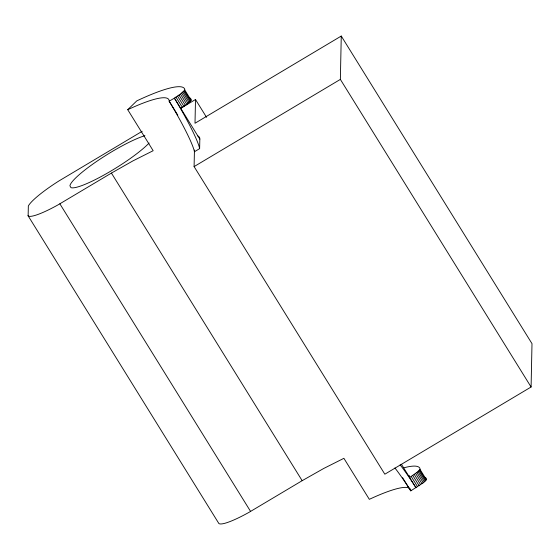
<?xml version="1.0" encoding="UTF-8"?>
<svg xmlns="http://www.w3.org/2000/svg" width="560" height="560" viewBox="0 0 560 560"><rect width="100%" height="100%" fill="white"/><g stroke="black" fill="none" stroke-linecap="round" stroke-linejoin="round"><path stroke-width="0.84" d="M180.754 108.374L186.795 104.356L191.149 100.296L184.786 90.041L184.709 89.019A110.327 18.074 -31.8 0 0 136.787 100.877L127.729 109.697L153.16 150.71L133.042 160.832L111.426 173.082L58.268 204.743A43.239 7.084 -31.8 0 1 28.133 215.908L28.343 205.989A43.239 7.084 -31.8 0 1 58.765 181.055L142.198 131.285M181.237 108.01L195.503 99.505L195.006 123.249L341.264 36.05L532 343.658L531.09 387.002L384.832 474.201L194.096 166.593L194.446 150.024M177.807 115.15L169.176 101.234A55.034 5.747 59.2 0 1 194.411 151.753L199.633 148.638L199.829 139.139L174.398 98.119L169.176 101.234A97.839 16.03 -31.8 0 0 127.729 109.697M531.09 387.002L340.361 79.394L341.264 36.05M199.633 148.638A55.034 5.747 59.2 0 0 174.398 98.119L180.439 94.101L184.786 90.041M408.961 475.3A103.649 16.982 -31.8 0 1 409.64 477.505L417.998 471.604L420.021 469.427L419.937 468.405A110.061 18.032 -31.8 0 0 404.082 467.754M28 215.628L218.869 523.516A43.239 7.084 -31.8 0 0 248.997 512.344L302.162 480.683L323.778 468.44L343.896 458.318L369.327 499.331A97.839 16.03 -31.8 0 1 410.774 490.868L423.276 482.769L425.922 480.298L426.293 478.66A110.061 18.032 -31.8 0 0 425.53 477.645M194.096 166.593L340.361 79.394M195.503 99.505L206.556 117.334M420.021 469.427L426.377 479.682M184.338 90.657L190.694 100.905M419.566 470.043L425.922 480.298M183.659 91.385L190.015 101.64M418.887 470.771L425.243 481.026M182.763 92.218L189.126 102.473M417.998 471.604L424.354 481.859M181.685 93.128L188.041 103.383M416.913 472.514L423.276 482.769M180.439 94.101L186.795 104.356M415.667 473.487L422.023 483.735M179.053 95.109L185.409 105.364M414.281 474.488L420.644 484.743M177.562 96.131L183.918 106.386M412.797 475.51L419.153 485.765M175.994 97.139L182.357 107.394M411.236 476.525L417.592 486.78M401.464 464.317L415.996 487.76A55.034 5.747 59.2 0 0 400.148 464.863M402.598 477.687L410.774 490.868A55.034 5.747 59.2 0 0 394.926 467.978M111.426 173.082L302.162 480.683M59.864 203.819L250.593 511.427M191.149 100.296L191.065 99.274A110.327 18.074 -31.8 0 0 189.749 97.853M149.086 143.045A48.923 8.015 -31.8 0 1 106.75 173.467A48.923 8.015 -31.8 0 1 70.945 187.628L69.916 185.808A48.923 8.015 -31.8 0 1 99.029 159.817A48.923 8.015 -31.8 0 1 144.914 135.667M197.862 135.989A103.649 16.982 -31.8 0 1 199.829 139.139"/></g></svg>
